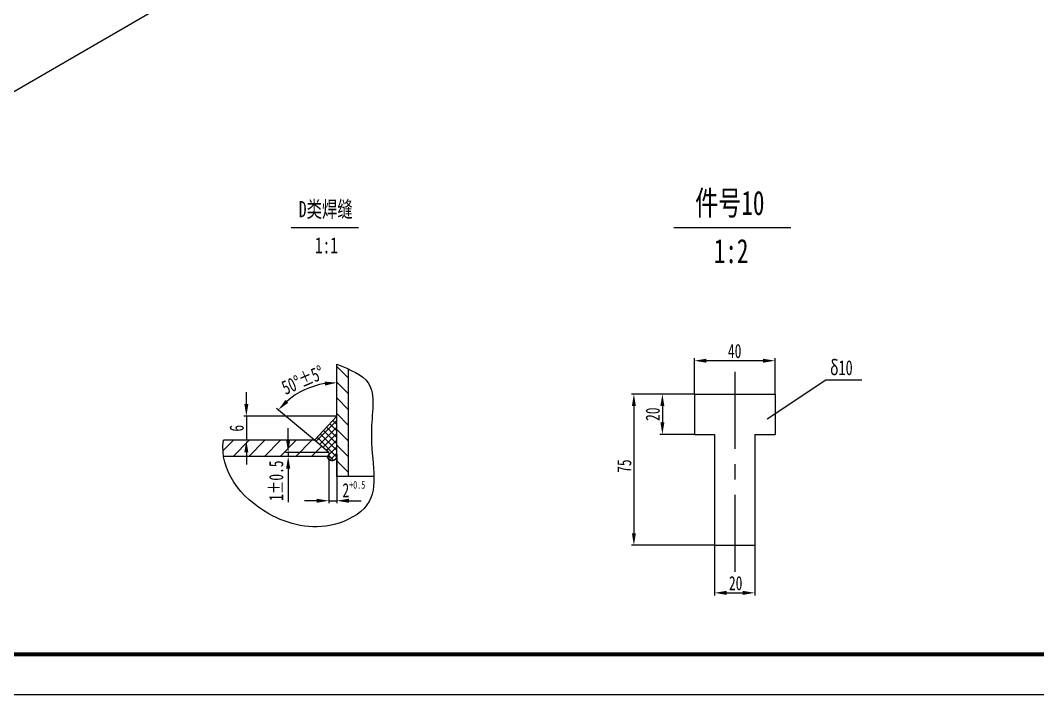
# Model space of a CAD drawing. Extents: x -71325 to -43928, y 2975 to 11014.
# Drawn here: x -50873 to -48351, y 2975 to 4646 of the extents above; entities that cross this region are included whole.
import ezdxf

# ---------------------------------------------------------------- set-up
doc = ezdxf.new("R2010")
doc.units = 0
doc.header["$MEASUREMENT"] = 0
doc.linetypes.add('CENTER', pattern=[50.8, 31.75, -6.35, 6.35, -6.35])
doc.layers.get('0').update_dxf_attribs({"linetype": 'CONTINUOUS'})
doc.layers.get('DEFPOINTS').update_dxf_attribs({"linetype": 'CONTINUOUS'})
doc.layers.add('LAYER1', color=3, linetype='CONTINUOUS')
doc.layers.add('LAYER2', color=1, linetype='CENTER')
doc.styles.get("Standard").update_dxf_attribs({"font": 'txt.shx', "width": 0.7})
doc.styles.add('STYLE1', font='SIMFANG.TTF', dxfattribs={"width": 0.7, "height": 35})
doc.dimstyles.get("Standard").update_dxf_attribs({"dimtxt": 0.18, "dimasz": 0.18, "dimexe": 0.18, "dimexo": 0.0625, "dimgap": 0.09, "dimtad": 0, "dimtih": 1, "dimtoh": 1, "dimdec": 4, "dimzin": 0, "dimdsep": 46, "dimtxsty": 'Standard', "dimcen": 0.09, "dimadec": 0, "dimazin": 0, "dimtfac": 1, "dimtdec": 4, "dimtofl": 0, "dimtmove": 0, "dimatfit": 3, "dimfxl": 0, "dimtolj": 1, "dimtzin": 0, "dimarcsym": 0})

# ---------------------------------------------------------------- blocks, each defined once
blk = doc.blocks.new('*D16')
at = {"color": 0, "linetype": 'ByBlock'}
for p, q in [((-48566.4, 4036.9), (-48566.4, 4125.8)), ((-48396.4, 4119.5), (-48536.4, 4119.5)), ((-48366.4, 4036.9), (-48366.4, 4125.8))]:
    blk.add_line(p, q, dxfattribs=at)
for points in [[(-48536.4, 4124.5), (-48536.4, 4114.5), (-48566.4, 4119.5)], [(-48396.4, 4124.5), (-48396.4, 4114.5), (-48366.4, 4119.5)]]:
    blk.add_solid(points, dxfattribs=at)
at = {"layer": 'DEFPOINTS', "color": 0, "linetype": 'ByBlock'}
for p in [(-48566.4, 4119.5), (-48566.4, 4036.9), (-48366.4, 4036.9)]:
    blk.add_point(p, dxfattribs=at)
at = {"color": 0, "linetype": 'ByBlock', "insert": (-48466.4, 4143.3), "char_height": 35, "attachment_point": 5, "style": 'STYLE1'}
blk.add_mtext('\\A1;40', dxfattribs=at)
blk = doc.blocks.new('*D17')
at = {"color": 0, "linetype": 'ByBlock'}
for p, q in [((-48566.4, 4036.9), (-48652, 4036.9)), ((-48645.7, 4006.9), (-48645.7, 3966.9)), ((-48566.4, 3936.9), (-48652, 3936.9))]:
    blk.add_line(p, q, dxfattribs=at)
for points in [[(-48650.7, 4006.9), (-48640.7, 4006.9), (-48645.7, 4036.9)], [(-48650.7, 3966.9), (-48640.7, 3966.9), (-48645.7, 3936.9)]]:
    blk.add_solid(points, dxfattribs=at)
at = {"layer": 'DEFPOINTS', "color": 0, "linetype": 'ByBlock'}
for p in [(-48566.4, 4036.9), (-48645.7, 3936.9), (-48566.4, 3936.9)]:
    blk.add_point(p, dxfattribs=at)
at = {"color": 0, "linetype": 'ByBlock', "insert": (-48669.5, 3986.9), "char_height": 35, "attachment_point": 5, "rotation": 90, "style": 'STYLE1'}
blk.add_mtext('\\A1;20', dxfattribs=at)
blk = doc.blocks.new('*D18')
at = {"color": 0, "linetype": 'ByBlock'}
for p, q in [((-48566.4, 4036.9), (-48722.6, 4036.9)), ((-48716.4, 4006.9), (-48716.4, 3691.9)), ((-48516.4, 3661.9), (-48722.6, 3661.9))]:
    blk.add_line(p, q, dxfattribs=at)
for points in [[(-48721.4, 4006.9), (-48711.4, 4006.9), (-48716.4, 4036.9)], [(-48721.4, 3691.9), (-48711.4, 3691.9), (-48716.4, 3661.9)]]:
    blk.add_solid(points, dxfattribs=at)
at = {"layer": 'DEFPOINTS', "color": 0, "linetype": 'ByBlock'}
for p in [(-48566.4, 4036.9), (-48716.4, 3661.9), (-48516.4, 3661.9)]:
    blk.add_point(p, dxfattribs=at)
at = {"color": 0, "linetype": 'ByBlock', "insert": (-48740.1, 3858.2), "char_height": 35, "attachment_point": 5, "rotation": 90, "style": 'STYLE1'}
blk.add_mtext('\\A1;75', dxfattribs=at)
blk = doc.blocks.new('*D19')
at = {"color": 0, "linetype": 'ByBlock'}
for p, q in [((-48516.4, 3799.4), (-48516.4, 3537.9)), ((-48416.4, 3799.4), (-48416.4, 3537.9)), ((-48486.4, 3544.1), (-48446.4, 3544.1))]:
    blk.add_line(p, q, dxfattribs=at)
for points in [[(-48486.4, 3549.1), (-48486.4, 3539.1), (-48516.4, 3544.1)], [(-48446.4, 3549.1), (-48446.4, 3539.1), (-48416.4, 3544.1)]]:
    blk.add_solid(points, dxfattribs=at)
at = {"layer": 'DEFPOINTS', "color": 0, "linetype": 'ByBlock'}
for p in [(-48516.4, 3799.4), (-48416.4, 3799.4), (-48416.4, 3544.1)]:
    blk.add_point(p, dxfattribs=at)
at = {"color": 0, "linetype": 'ByBlock', "insert": (-48464, 3567.9), "char_height": 35, "attachment_point": 5, "style": 'STYLE1'}
blk.add_mtext('\\A1;20', dxfattribs=at)
blk = doc.blocks.new('*D64')
at = {"color": 0, "linetype": 'ByBlock'}
for p, q in [((-48151.7, 3718.3), (-48151.7, 3748.3)), ((-47927.2, 3688.3), (-48158, 3688.3)), ((-48151.7, 3688.3), (-48151.7, 3628.6)), ((-47989.1, 3628.6), (-48158, 3628.6)), ((-48151.7, 3598.6), (-48151.7, 3568.6))]:
    blk.add_line(p, q, dxfattribs=at)
for points in [[(-48156.7, 3718.3), (-48146.7, 3718.3), (-48151.7, 3688.3)], [(-48156.7, 3598.6), (-48146.7, 3598.6), (-48151.7, 3628.6)]]:
    blk.add_solid(points, dxfattribs=at)
at = {"layer": 'DEFPOINTS', "color": 0, "linetype": 'ByBlock'}
for p in [(-47927.2, 3688.3), (-48151.7, 3628.6), (-47989.1, 3628.6)]:
    blk.add_point(p, dxfattribs=at)
at = {"color": 0, "linetype": 'ByBlock', "insert": (-48175.5, 3658.5), "char_height": 35, "attachment_point": 5, "rotation": 90, "style": 'STYLE1'}
blk.add_mtext('\\A1;6', dxfattribs=at)
blk = doc.blocks.new('*D65')
at = {"color": 0, "linetype": 'ByBlock'}
blk.add_line((-47983, 3628.6), (-48077.3, 3707.8), dxfattribs=at)
blk.add_arc((-47927.2, 3581.8), 189.7, 99.0715, 130.9285, dxfattribs=at)
for points in [[(-47957.5, 3774.1), (-47956.7, 3764.2), (-47927.2, 3771.5)], [(-48047.9, 3721.6), (-48055, 3728.7), (-48072.5, 3703.8)]]:
    blk.add_solid(points, dxfattribs=at)
at = {"layer": 'DEFPOINTS', "color": 0, "linetype": 'ByBlock'}
for p in [(-47927.2, 3775.1), (-48031.5, 3740.3), (-47983, 3628.6), (-47947.2, 3598.6), (-47927.2, 3538.6)]:
    blk.add_point(p, dxfattribs=at)
at = {"color": 0, "linetype": 'ByBlock', "insert": (-48011.6, 3777.9), "char_height": 35, "attachment_point": 5, "rotation": 23.2819, "style": 'STYLE1'}
blk.add_mtext('\\A1;50°±5°', dxfattribs=at)
blk = doc.blocks.new('*D66')
at = {"color": 0, "linetype": 'ByBlock'}
for p, q in [((-48048, 3628.6), (-48048, 3658.6)), ((-47947.2, 3598.6), (-48054.3, 3598.6)), ((-47947.2, 3588.6), (-48054.3, 3588.6)), ((-48048, 3598.6), (-48048, 3588.6)), ((-48048, 3598.6), (-48048, 3588.6)), ((-48048, 3558.6), (-48048, 3528.6))]:
    blk.add_line(p, q, dxfattribs=at)
for points in [[(-48053, 3628.6), (-48043, 3628.6), (-48048, 3598.6)], [(-48053, 3558.6), (-48043, 3558.6), (-48048, 3588.6)]]:
    blk.add_solid(points, dxfattribs=at)
at = {"layer": 'DEFPOINTS', "color": 0, "linetype": 'ByBlock'}
for p in [(-48048, 3588.6), (-47947.2, 3598.6), (-47947.2, 3588.6)]:
    blk.add_point(p, dxfattribs=at)
at = {"color": 0, "linetype": 'ByBlock', "insert": (-48077.6, 3528.6), "char_height": 35, "attachment_point": 5, "rotation": 90, "style": 'STYLE1'}
blk.add_mtext('\\A1;1±0.5', dxfattribs=at)
blk = doc.blocks.new('*D67')
at = {"color": 0, "linetype": 'ByBlock'}
for p, q in [((-47947.2, 3593.6), (-47947.2, 3472.6)), ((-47927.2, 3593.6), (-47927.2, 3472.6)), ((-47977.2, 3478.8), (-48007.2, 3478.8)), ((-47947.2, 3478.8), (-47927.2, 3478.8)), ((-47947.2, 3478.8), (-47927.2, 3478.8)), ((-47897.2, 3478.8), (-47867.2, 3478.8))]:
    blk.add_line(p, q, dxfattribs=at)
for points in [[(-47977.2, 3483.8), (-47977.2, 3473.8), (-47947.2, 3478.8)], [(-47897.2, 3483.8), (-47897.2, 3473.8), (-47927.2, 3478.8)]]:
    blk.add_solid(points, dxfattribs=at)
at = {"layer": 'DEFPOINTS', "color": 0, "linetype": 'ByBlock'}
for p in [(-47947.2, 3593.6), (-47927.2, 3593.6), (-47927.2, 3478.8)]:
    blk.add_point(p, dxfattribs=at)
at = {"color": 0, "linetype": 'ByBlock', "insert": (-47885.1, 3507.5), "char_height": 35, "attachment_point": 5, "style": 'STYLE1'}
blk.add_mtext('\\A1;2\\H19;\\S+0.5^ ;', dxfattribs=at)

msp = doc.modelspace()

# ---------------------------------------------------------------- hatches: boundary and pattern name
at = {"layer": 'LAYER1'}
h = msp.add_hatch(dxfattribs=at)
h.set_pattern_fill('ANSI31', color=256, scale=220, angle=-90, style=0)
h.set_pattern_definition([(315, (32109.64, -63165.017), (19.4454365, 19.4454365), [])])
edge = h.paths.add_edge_path()
edge.add_line((-50088.27144, 3515.00987), (-50059.27144, 3515.00987))
edge.add_line((-50059.27144, 3515.00987), (-50059.27144, 3781.41403))
edge.add_spline(control_points=[(-50059.27144, 3781.41403), (-50068.37009, 3785.48555), (-50078.14317, 3789.54746), (-50088.27144, 3794.00098)], knot_values=[2.8146187318, 2.8146187318, 2.8146187318, 2.8146187318, 5.3443440651, 5.3443440651, 5.3443440651, 5.3443440651], degree=3, periodic=0)
edge.add_line((-50088.27144, 3794.00098), (-50088.27144, 3515.00987))
h = msp.add_hatch(dxfattribs=at)
h.set_pattern_fill('ANSI37', color=256, scale=91.666667, style=0)
h.set_pattern_definition([(45, (-36456.858, -7539.995), (-8.102265, 8.102265), []), (135, (-36456.858, -7539.995), (-8.102265, -8.102265), [])])
h.paths.add_polyline_path([(-50108.27059, 3574.99601), (-50108.27059, 3565.00987), (-50113.27059, 3565.00987, 0.6895236397), (-50088.27144, 3562.09688), (-50088.27144, 3664.67562), (-50144.03971, 3605.00987)])
h = msp.add_hatch(dxfattribs=at)
h.set_pattern_fill('ANSI31', color=256, scale=220, style=0)
h.set_pattern_definition([(45, (32109.64, -63165.017), (-19.4454365, 19.4454365), [])])
edge = h.paths.add_edge_path()
edge.add_spline(control_points=[(-50369.61973, 3605.00987), (-50371.46347, 3591.4571), (-50371.21221, 3578.07377), (-50369.13779, 3565.00987)], knot_values=[86.1082419275, 86.1082419275, 86.1082419275, 86.1082419275, 90.4732159701, 90.4732159701, 90.4732159701, 90.4732159701], degree=3, periodic=0)
edge.add_line((-50369.13779, 3565.00987), (-50108.27059, 3565.00987))
edge.add_line((-50108.27059, 3565.00987), (-50108.27059, 3574.99601))
edge.add_line((-50108.27059, 3574.99601), (-50144.03971, 3605.00987))
edge.add_line((-50144.03971, 3605.00987), (-50369.61973, 3605.00987))

# ---------------------------------------------------------------- linework, layer by layer
for p, q in [((-50088.27144, 3515.00987), (-50088.27144, 3794.00098)), ((-50059.27144, 3515.00987), (-50059.27144, 3781.41403)), ((-49201.84578, 3719.67681), (-49001.84578, 3719.67681)), ((-49201.84578, 3719.67681), (-49201.84578, 3619.67681)), ((-49001.84578, 3719.67681), (-49001.84578, 3619.67681)), ((-50088.27144, 3664.67562), (-50144.03971, 3605.00987)), ((-49201.84578, 3619.67681), (-49151.84578, 3619.67681)), ((-49151.84578, 3619.67681), (-49151.84578, 3344.67681)), ((-49051.84578, 3619.67681), (-49051.84578, 3344.67681)), ((-49051.84578, 3619.67681), (-49001.84578, 3619.67681)), ((-50144.03971, 3605.00987), (-50369.61973, 3605.00987)), ((-50108.27059, 3574.99601), (-50144.03971, 3605.00987)), ((-50108.27059, 3565.00987), (-50369.13779, 3565.00987)), ((-50108.27059, 3574.99601), (-50108.27059, 3565.00987)), ((-49996.31584, 3515.00987), (-50088.27144, 3515.00987)), ((-49151.84578, 3344.67681), (-49051.84578, 3344.67681))]:
    msp.add_line(p, q)
at = {"const_width": 10}
msp.add_lwpolyline([(-52088.30505, 3074.5732), (-44028.30505, 3074.5732)], dxfattribs=at)
msp.add_arc((-50100.217, 3568.30792), 13.46378, 194.1793069, 332.5280317)
at = {"layer": 'LAYER1'}
for p, q in [((-50238.49709, 4845.50279), (-51464.75117, 4136.2464)), ((-50034.63451, 4131.32915), (-50201.43049, 4131.33047)), ((-48962.57956, 4131.32915), (-49252.74161, 4131.33113)), ((-49020.89155, 3658.22362), (-48876.16315, 3754.81384)), ((-48876.16315, 3754.81384), (-48786.20664, 3754.81384)), ((-50209.05522, 3505.00987), (-50209.05522, 3451.43072)), ((-52338.30505, 2974.5732), (-43928.30505, 2974.5732))]:
    msp.add_line(p, q, dxfattribs=at)
msp.add_open_spline([(-50088.27144, 3794.00098), (-50054.42675, 3779.11907), (-49983.6699, 3754.23212), (-50018.3752, 3594.23121), (-49969.77941, 3454.50283), (-50118.1823, 3374.52133), (-50291.50062, 3414.80381), (-50379.6616, 3531.19522), (-50369.61973, 3605.00987)], degree=3, knots=[2.8146187318, 2.8146187318, 2.8146187318, 2.8146187318, 11.2679607916, 22.8334380454, 40.7990770758, 50.2476957094, 66.6995533176, 90.4732159701, 90.4732159701, 90.4732159701, 90.4732159701], dxfattribs=at)
at = {"layer": 'LAYER2', "ltscale": 6}
msp.add_line((-49101.84578, 3774.49885), (-49101.84578, 3276.739), dxfattribs=at)

# ---------------------------------------------------------------- texts
at = {"layer": 'LAYER1', "style": 'STYLE1', "width": 0.7}
msp.add_text('件号10', height=60, dxfattribs=at).set_placement((-49199.82798, 4163.46375))
at = {"layer": 'LAYER1', "attachment_point": 1, "style": 'STYLE1'}
for s, insert, char_height, width in [('D类焊缝', (-50182.51706, 4197.86731), 40, 334.3839497), ('1:1', (-50142.71173, 4108.29505), 40, 164.68264), ('1:2', (-49153.51747, 4104.19963), 60, 247.02396), ('δ10', (-48865.36838, 3803.46669), 37, 143.9304)]:
    msp.add_mtext(s, dxfattribs=dict(at, insert=insert, char_height=char_height, width=width))

# ---------------------------------------------------------------- dimensions: what is measured, and where the dimension line sits
at = {"layer": 'LAYER1'}
for base, p1, p2, text, override, picture, middle, set_off in [((-49201.84578, 3802.33643), (-49001.84578, 3719.67681), (-49201.84578, 3719.67681), '40', {"dimscale": 10, "dimtxt": 3.5, "dimasz": 3, "dimexe": 0.625, "dimexo": 0, "dimgap": 0.625, "dimtad": 1, "dimtih": 0, "dimzin": 8, "dimtxsty": 'STYLE1', "dimcen": 2.5, "dimtofl": 1, "dimatfit": 2}, '*D16', (-49101.84578, 3802.33643), (-635.4368, -317.19819)), ((-50088.27144, 3455.18809), (-50108.27059, 3570.00294), (-50088.27144, 3570.00294), '2\\H19;\\S+0.5^ ;', {"dimscale": 10, "dimtxt": 3.5, "dimasz": 3, "dimexe": 0.625, "dimexo": 0, "dimgap": 0.625, "dimtad": 1, "dimtoh": 0, "dimzin": 8, "dimtxsty": 'STYLE1', "dimcen": 2.5, "dimtofl": 1, "dimtmove": 2}, '*D67', (-50046.15641, 3483.90017), (-2161.04747, -23.6293)), ((-49051.84578, 3226.93494), (-49151.84578, 3482.17681), (-49051.84578, 3482.17681), '20', {"dimscale": 10, "dimtxt": 3.5, "dimasz": 3, "dimexe": 0.625, "dimexo": 0, "dimgap": 0.625, "dimtad": 1, "dimtih": 0, "dimzin": 8, "dimtxsty": 'STYLE1', "dimcen": 2.5, "dimtofl": 1, "dimatfit": 2}, '*D19', (-49099.45218, 3226.93494), (-635.4368, -317.19819))]:
    dim = msp.add_linear_dim(base=base, p1=p1, p2=p2, text=text, dimstyle='Standard', override=override, dxfattribs=at)
    dim.commit()
    dim.dimension.update_dxf_attribs({"geometry": picture, "text_midpoint": middle, "dimtype": 160, "insert": set_off})
dim = msp.add_angular_dim_2l(base=(-50192.5011, 3716.68824), line1=((-50088.27144, 3515.00987), (-50088.27144, 3751.4796)), line2=((-50108.27059, 3574.99601), (-50144.03971, 3605.00987)), text='<>±5°', dimstyle='Standard', override={"dimscale": 10, "dimtxt": 3.5, "dimasz": 3, "dimexe": 0.625, "dimexo": 0, "dimgap": 0.625, "dimtad": 1, "dimtoh": 0, "dimzin": 8, "dimtxsty": 'STYLE1', "dimcen": 2.5, "dimadec": 4, "dimazin": 2, "dimtofl": 1, "dimatfit": 2}, dxfattribs=at)
dim.commit()
dim.dimension.update_dxf_attribs({"geometry": '*D65', "text_midpoint": (-50163.24253, 3732.44736), "dimtype": 162, "insert": (-2161.04747, -23.6293)})
for base, p1, p2, text, override, picture, middle, set_off in [((-50312.7569, 3605.00987), (-50088.27144, 3664.67562), (-50150.1574, 3605.00987), '6', {"dimscale": 10, "dimtxt": 3.5, "dimasz": 3, "dimexe": 0.625, "dimexo": 0, "dimgap": 0.625, "dimtad": 1, "dimtih": 0, "dimzin": 8, "dimtxsty": 'STYLE1', "dimcen": 2.5, "dimtofl": 1, "dimatfit": 2}, '*D64', (-50312.7569, 3634.84275), (-2161.04747, -23.6293)), ((-49351.8068, 3344.67681), (-49201.84578, 3719.67681), (-49151.84578, 3344.67681), '75', {"dimscale": 10, "dimtxt": 3.5, "dimasz": 3, "dimexe": 0.625, "dimexo": 0, "dimgap": 0.625, "dimtad": 1, "dimtih": 0, "dimzin": 8, "dimtxsty": 'STYLE1', "dimcen": 2.5, "dimtofl": 1, "dimatfit": 2}, '*D18', (-49351.8068, 3541.01688), (-635.4368, -317.19819)), ((-49281.13863, 3619.67681), (-49201.84578, 3719.67681), (-49201.84578, 3619.67681), '20', {"dimscale": 10, "dimtxt": 3.5, "dimasz": 3, "dimexe": 0.625, "dimexo": 0, "dimgap": 0.625, "dimtad": 1, "dimtih": 0, "dimzin": 8, "dimtxsty": 'STYLE1', "dimcen": 2.5, "dimtofl": 1, "dimatfit": 2}, '*D17', (-49281.13863, 3669.67681), (-635.4368, -317.19819)), ((-50209.05522, 3565.00987), (-50108.27059, 3574.99601), (-50108.27059, 3565.00987), '1±0.5', {"dimscale": 10, "dimtxt": 3.5, "dimasz": 3, "dimexe": 0.625, "dimexo": 0, "dimgap": 0.625, "dimtad": 1, "dimtoh": 0, "dimzin": 8, "dimtxsty": 'STYLE1', "dimcen": 2.5, "dimtofl": 1, "dimtmove": 2}, '*D66', (-50238.66, 3505.00987), (-2161.04747, -23.6293))]:
    dim = msp.add_linear_dim(base=base, p1=p1, p2=p2, angle=90, text=text, dimstyle='Standard', override=override, dxfattribs=at)
    dim.commit()
    dim.dimension.update_dxf_attribs({"geometry": picture, "text_midpoint": middle, "dimtype": 160, "insert": set_off})

doc.saveas('drawing.dxf')
